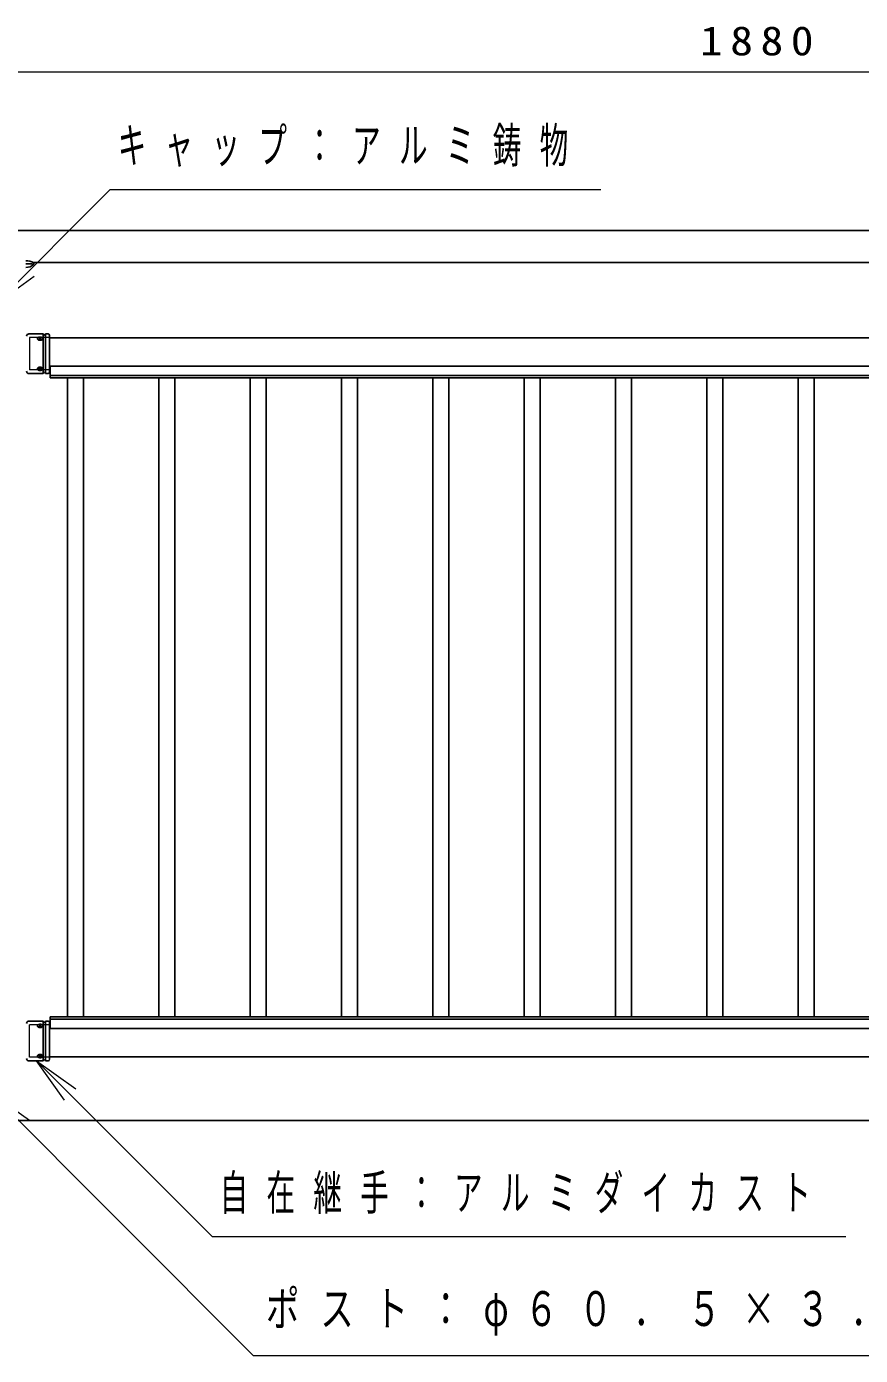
# Model space of a CAD drawing. Units: millimetres on the paper, scale 1:20. Extents: x -365 to 0, y 0 to 257.
# Drawn here: x -318.1 to -265.6, y 104.9 to 188.5 of the extents above; entities that cross this region are included whole.
import ezdxf

# ---------------------------------------------------------------- set-up
doc = ezdxf.new("R2010")
doc.units = ezdxf.units.MM
doc.linetypes.add('USER1', pattern=[4.5, 2.5, -2])
doc.layers.add('LY_1', color=4, linetype='Continuous', lineweight=25)
doc.styles.add('ＭＳ ゴシック', font='')
doc.styles.get('ＭＳ ゴシック').set_extended_font_data('MS Gothic')

msp = doc.modelspace()

# ---------------------------------------------------------------- linework, layer by layer
at = {"layer": 'LY_1', "color": 7, "lineweight": 13}
for p, q in [((-318.861, 185.708), (-224.861, 185.708)), ((-320.049, 171.043), (-317.928, 173.165)), ((-317.574, 172.811), (-320.049, 171.043)), ((-315.669, 120.984), (-317.436, 123.458)), ((-317.436, 123.458), (-314.962, 121.691)), ((-317.436, 123.458), (-315.315, 121.337)), ((-320.361, 121.49), (-317.887, 119.722))]:
    msp.add_line(p, q, dxfattribs=at)
at = {"layer": 'LY_1', "color": 190}
for p, q in [((-321.236, 175.708), (-227.111, 175.708)), ((-317.654, 173.708), (-227.111, 173.708)), ((-316.586, 166.433), (-316.586, 167.173)), ((-316.586, 167.173), (-227.136, 167.173)), ((-316.586, 166.583), (-227.136, 166.583)), ((-316.586, 166.433), (-227.136, 166.433)), ((-316.586, 126.233), (-316.586, 125.493)), ((-316.586, 126.233), (-227.136, 126.233)), ((-316.586, 126.083), (-227.136, 126.083)), ((-316.586, 125.493), (-227.136, 125.493))]:
    msp.add_line(p, q, dxfattribs=at)
at = {"layer": 'LY_1', "color": 7}
for p, q in [((-317.611, 173.596), (-317.611, 173.688)), ((-356.556, 119.708), (-218.861, 119.708))]:
    msp.add_line(p, q, dxfattribs=at)
at = {"layer": 'LY_1', "color": 94}
for p, q in [((-317.911, 169.208), (-317.011, 169.208)), ((-317.011, 169.208), (-317.011, 166.708)), ((-316.861, 169.208), (-316.711, 169.208)), ((-316.861, 169.208), (-316.861, 166.708)), ((-316.611, 169.108), (-316.611, 166.808)), ((-317.911, 166.708), (-317.011, 166.708)), ((-316.861, 166.708), (-316.711, 166.708)), ((-317.911, 125.958), (-317.011, 125.958)), ((-317.011, 123.458), (-317.011, 125.958)), ((-316.861, 125.958), (-316.711, 125.958)), ((-316.861, 123.458), (-316.861, 125.958)), ((-316.611, 123.558), (-316.611, 125.858)), ((-317.911, 123.458), (-317.011, 123.458)), ((-316.861, 123.458), (-316.711, 123.458))]:
    msp.add_line(p, q, dxfattribs=at)
at = {"layer": 'LY_1', "color": 94, "linetype": 'USER1', "lineweight": 13}
for p, q in [((-317.886, 168.971), (-317.886, 166.946)), ((-316.611, 168.971), (-317.886, 168.971)), ((-316.611, 166.946), (-317.886, 166.946)), ((-317.886, 123.696), (-317.886, 125.721)), ((-316.611, 125.721), (-317.886, 125.721)), ((-316.611, 123.696), (-317.886, 123.696))]:
    msp.add_line(p, q, dxfattribs=at)
at = {"layer": 'LY_1', "color": 21}
for p, q in [((-227.111, 168.958), (-316.611, 168.958)), ((-227.111, 123.708), (-316.611, 123.708))]:
    msp.add_line(p, q, dxfattribs=at)
at = {"layer": 'LY_1', "color": 40}
for p, q in [((-315.486, 126.233), (-315.486, 166.433)), ((-314.486, 126.233), (-314.486, 166.433)), ((-309.736, 126.233), (-309.736, 166.433)), ((-308.736, 126.233), (-308.736, 166.433)), ((-303.986, 126.233), (-303.986, 166.433)), ((-302.986, 126.233), (-302.986, 166.433)), ((-298.236, 126.233), (-298.236, 166.433)), ((-297.236, 126.233), (-297.236, 166.433)), ((-292.486, 126.233), (-292.486, 166.433)), ((-291.486, 126.233), (-291.486, 166.433)), ((-286.736, 126.233), (-286.736, 166.433)), ((-285.736, 126.233), (-285.736, 166.433)), ((-280.986, 126.233), (-280.986, 166.433)), ((-279.986, 126.233), (-279.986, 166.433)), ((-275.236, 126.233), (-275.236, 166.433)), ((-274.236, 126.233), (-274.236, 166.433)), ((-269.486, 126.233), (-269.486, 166.433)), ((-268.486, 126.233), (-268.486, 166.433))]:
    msp.add_line(p, q, dxfattribs=at)
at = {"layer": 'LY_1', "color": 7, "lineweight": 13}
for points in [[(-320.049, 171.043), (-312.8, 178.292), (-281.907, 178.292)], [(-317.436, 123.458), (-306.377, 112.399), (-266.494, 112.399)], [(-320.361, 121.49), (-303.793, 104.921), (-242.513, 104.921)]]:
    msp.add_lwpolyline(points, dxfattribs=at)
at = {"layer": 'LY_1', "color": 94}
for points in [[(-317.049, 168.908), (-317.05, 168.917), (-317.051, 168.926), (-317.054, 168.935), (-317.059, 168.944), (-317.064, 168.952), (-317.071, 168.96), (-317.078, 168.968), (-317.087, 168.975), (-317.096, 168.982), (-317.107, 168.988), (-317.118, 168.993), (-317.13, 168.998), (-317.143, 169.003), (-317.156, 169.006), (-317.169, 169.009), (-317.183, 169.011), (-317.197, 169.012), (-317.211, 169.012), (-317.226, 169.012), (-317.24, 169.011), (-317.253, 169.009), (-317.267, 169.006), (-317.28, 169.003), (-317.293, 168.998), (-317.305, 168.993), (-317.316, 168.988), (-317.326, 168.982), (-317.336, 168.975), (-317.345, 168.968), (-317.352, 168.96), (-317.359, 168.952), (-317.364, 168.944), (-317.368, 168.935), (-317.371, 168.926), (-317.373, 168.917), (-317.374, 168.908), (-317.373, 168.899), (-317.371, 168.89), (-317.368, 168.881), (-317.364, 168.872), (-317.359, 168.864), (-317.352, 168.856), (-317.345, 168.848), (-317.336, 168.841), (-317.326, 168.834), (-317.316, 168.828), (-317.305, 168.822), (-317.293, 168.817), (-317.28, 168.813), (-317.267, 168.81), (-317.253, 168.807), (-317.24, 168.805), (-317.226, 168.804), (-317.211, 168.803), (-317.197, 168.804), (-317.183, 168.805), (-317.169, 168.807), (-317.156, 168.81), (-317.143, 168.813), (-317.13, 168.817), (-317.118, 168.822), (-317.107, 168.828), (-317.096, 168.834), (-317.087, 168.841), (-317.078, 168.848), (-317.071, 168.856), (-317.064, 168.864), (-317.059, 168.872), (-317.054, 168.881), (-317.051, 168.89), (-317.05, 168.899)], [(-317.049, 167.009), (-317.05, 167.018), (-317.051, 167.027), (-317.054, 167.036), (-317.059, 167.045), (-317.064, 167.053), (-317.071, 167.061), (-317.078, 167.069), (-317.087, 167.076), (-317.096, 167.083), (-317.107, 167.089), (-317.118, 167.095), (-317.13, 167.099), (-317.143, 167.104), (-317.156, 167.107), (-317.169, 167.11), (-317.183, 167.112), (-317.197, 167.113), (-317.211, 167.113), (-317.226, 167.113), (-317.24, 167.112), (-317.253, 167.11), (-317.267, 167.107), (-317.28, 167.104), (-317.293, 167.099), (-317.305, 167.095), (-317.316, 167.089), (-317.326, 167.083), (-317.336, 167.076), (-317.345, 167.069), (-317.352, 167.061), (-317.359, 167.053), (-317.364, 167.045), (-317.368, 167.036), (-317.371, 167.027), (-317.373, 167.018), (-317.374, 167.009), (-317.373, 167), (-317.371, 166.991), (-317.368, 166.982), (-317.364, 166.973), (-317.359, 166.965), (-317.352, 166.957), (-317.345, 166.949), (-317.336, 166.942), (-317.326, 166.935), (-317.316, 166.929), (-317.305, 166.923), (-317.293, 166.919), (-317.28, 166.914), (-317.267, 166.911), (-317.253, 166.908), (-317.24, 166.906), (-317.226, 166.905), (-317.211, 166.905), (-317.197, 166.905), (-317.183, 166.906), (-317.169, 166.908), (-317.156, 166.911), (-317.143, 166.914), (-317.13, 166.919), (-317.118, 166.923), (-317.107, 166.929), (-317.096, 166.935), (-317.087, 166.942), (-317.078, 166.949), (-317.071, 166.957), (-317.064, 166.965), (-317.059, 166.973), (-317.054, 166.982), (-317.051, 166.991), (-317.05, 167)], [(-317.049, 125.658), (-317.05, 125.649), (-317.051, 125.64), (-317.054, 125.631), (-317.059, 125.622), (-317.064, 125.614), (-317.071, 125.606), (-317.078, 125.598), (-317.087, 125.591), (-317.096, 125.584), (-317.107, 125.578), (-317.118, 125.572), (-317.13, 125.567), (-317.143, 125.563), (-317.156, 125.56), (-317.169, 125.557), (-317.183, 125.555), (-317.197, 125.554), (-317.211, 125.553), (-317.226, 125.554), (-317.24, 125.555), (-317.253, 125.557), (-317.267, 125.56), (-317.28, 125.563), (-317.293, 125.567), (-317.305, 125.572), (-317.316, 125.578), (-317.326, 125.584), (-317.336, 125.591), (-317.345, 125.598), (-317.352, 125.606), (-317.359, 125.614), (-317.364, 125.622), (-317.368, 125.631), (-317.371, 125.64), (-317.373, 125.649), (-317.374, 125.658), (-317.373, 125.667), (-317.371, 125.676), (-317.368, 125.685), (-317.364, 125.694), (-317.359, 125.702), (-317.352, 125.71), (-317.345, 125.718), (-317.336, 125.725), (-317.326, 125.732), (-317.316, 125.738), (-317.305, 125.743), (-317.293, 125.748), (-317.28, 125.753), (-317.267, 125.756), (-317.253, 125.759), (-317.24, 125.761), (-317.226, 125.762), (-317.211, 125.762), (-317.197, 125.762), (-317.183, 125.761), (-317.169, 125.759), (-317.156, 125.756), (-317.143, 125.753), (-317.13, 125.748), (-317.118, 125.743), (-317.107, 125.738), (-317.096, 125.732), (-317.087, 125.725), (-317.078, 125.718), (-317.071, 125.71), (-317.064, 125.702), (-317.059, 125.694), (-317.054, 125.685), (-317.051, 125.676), (-317.05, 125.667)], [(-317.049, 123.759), (-317.05, 123.75), (-317.051, 123.741), (-317.054, 123.732), (-317.059, 123.723), (-317.064, 123.715), (-317.071, 123.707), (-317.078, 123.699), (-317.087, 123.692), (-317.096, 123.685), (-317.107, 123.679), (-317.118, 123.673), (-317.13, 123.669), (-317.143, 123.664), (-317.156, 123.661), (-317.169, 123.658), (-317.183, 123.656), (-317.197, 123.655), (-317.211, 123.655), (-317.226, 123.655), (-317.24, 123.656), (-317.253, 123.658), (-317.267, 123.661), (-317.28, 123.664), (-317.293, 123.669), (-317.305, 123.673), (-317.316, 123.679), (-317.326, 123.685), (-317.336, 123.692), (-317.345, 123.699), (-317.352, 123.707), (-317.359, 123.715), (-317.364, 123.723), (-317.368, 123.732), (-317.371, 123.741), (-317.373, 123.75), (-317.374, 123.759), (-317.373, 123.768), (-317.371, 123.777), (-317.368, 123.786), (-317.364, 123.795), (-317.359, 123.803), (-317.352, 123.811), (-317.345, 123.819), (-317.336, 123.826), (-317.326, 123.833), (-317.316, 123.839), (-317.305, 123.845), (-317.293, 123.849), (-317.28, 123.854), (-317.267, 123.857), (-317.253, 123.86), (-317.24, 123.862), (-317.226, 123.863), (-317.211, 123.863), (-317.197, 123.863), (-317.183, 123.862), (-317.169, 123.86), (-317.156, 123.857), (-317.143, 123.854), (-317.13, 123.849), (-317.118, 123.845), (-317.107, 123.839), (-317.096, 123.833), (-317.087, 123.826), (-317.078, 123.819), (-317.071, 123.811), (-317.064, 123.803), (-317.059, 123.795), (-317.054, 123.786), (-317.051, 123.777), (-317.05, 123.768)]]:
    msp.add_lwpolyline(points, close=True, dxfattribs=at)
for points in [[(-317.112, 168.825), (-317.111, 168.834), (-317.113, 168.843), (-317.116, 168.851), (-317.121, 168.859), (-317.128, 168.866), (-317.136, 168.873), (-317.145, 168.879), (-317.156, 168.885), (-317.168, 168.889), (-317.18, 168.892), (-317.193, 168.894), (-317.206, 168.895), (-317.22, 168.895), (-317.233, 168.894), (-317.246, 168.892), (-317.258, 168.888), (-317.27, 168.884), (-317.28, 168.878), (-317.289, 168.872), (-317.297, 168.865), (-317.303, 168.857), (-317.308, 168.849), (-317.31, 168.84), (-317.311, 168.832), (-317.311, 168.829), (-317.311, 168.825)], [(-317.112, 167.092), (-317.112, 167.083), (-317.113, 167.074), (-317.117, 167.065), (-317.122, 167.057), (-317.129, 167.049), (-317.137, 167.042), (-317.148, 167.036), (-317.159, 167.031), (-317.171, 167.027), (-317.184, 167.024), (-317.198, 167.022), (-317.211, 167.021), (-317.225, 167.022), (-317.239, 167.024), (-317.252, 167.027), (-317.264, 167.031), (-317.275, 167.036), (-317.285, 167.042), (-317.294, 167.049), (-317.301, 167.057), (-317.306, 167.065), (-317.31, 167.074), (-317.311, 167.083), (-317.311, 167.092)], [(-317.112, 125.575), (-317.112, 125.584), (-317.113, 125.593), (-317.117, 125.602), (-317.122, 125.61), (-317.129, 125.618), (-317.137, 125.625), (-317.148, 125.631), (-317.159, 125.636), (-317.171, 125.64), (-317.184, 125.643), (-317.198, 125.645), (-317.211, 125.646), (-317.225, 125.645), (-317.239, 125.643), (-317.252, 125.64), (-317.264, 125.636), (-317.275, 125.631), (-317.285, 125.625), (-317.294, 125.618), (-317.301, 125.61), (-317.306, 125.602), (-317.31, 125.593), (-317.311, 125.584), (-317.311, 125.575)], [(-317.112, 123.842), (-317.111, 123.833), (-317.113, 123.824), (-317.116, 123.816), (-317.121, 123.808), (-317.128, 123.8), (-317.136, 123.794), (-317.145, 123.787), (-317.156, 123.782), (-317.168, 123.778), (-317.18, 123.775), (-317.193, 123.772), (-317.206, 123.771), (-317.22, 123.772), (-317.233, 123.773), (-317.246, 123.775), (-317.258, 123.779), (-317.27, 123.783), (-317.28, 123.789), (-317.289, 123.795), (-317.297, 123.802), (-317.303, 123.81), (-317.308, 123.818), (-317.31, 123.826), (-317.311, 123.835), (-317.311, 123.838), (-317.311, 123.842)]]:
    msp.add_lwpolyline(points, dxfattribs=at)
at = {"layer": 'LY_1', "color": 7}
for centre, radius, start, end in [((-318.125, 172.688), 1.124, 62.82409, 89.32197), ((-318.114, 174.083), 0.7, 270.1917, 315.85928), ((-318.176, 168.258), 5.368, 83.95761, 89.30569)]:
    msp.add_arc(centre, radius, start, end, dxfattribs=at)
at = {"layer": 'LY_1', "color": 94}
for centre, radius, start, end in [((-317.911, 169.058), 0.15, 90, 178.5), ((-316.936, 169.208), 0.075, 180, 0), ((-316.711, 169.108), 0.1, 0, 90), ((-317.911, 166.858), 0.15, 181.5, 270), ((-316.936, 166.708), 0.075, 0, 180), ((-316.711, 166.808), 0.1, 270, 0), ((-317.911, 125.808), 0.15, 90, 178.5), ((-316.936, 125.958), 0.075, 180, 0), ((-316.711, 125.858), 0.1, 0, 90), ((-317.911, 123.608), 0.15, 181.5, 270), ((-316.936, 123.458), 0.075, 0, 180), ((-316.711, 123.558), 0.1, 270, 0)]:
    msp.add_arc(centre, radius, start, end, dxfattribs=at)
at = {"layer": 'LY_1', "color": 94, "lineweight": 13}
for centre, start, end in [((-316.711, 169.108), 0, 90), ((-316.711, 166.808), 270, 0), ((-316.711, 125.858), 0, 90), ((-316.711, 123.558), 270, 0)]:
    msp.add_arc(centre, 0.1, start, end, dxfattribs=at)

# ---------------------------------------------------------------- texts
at = {"layer": 'LY_1', "color": 7, "style": 'ＭＳ ゴシック'}
for s, insert, char_height, attachment_point in [('\\T1.33;\\W1.15;1880', (-271.861, 186.708), 1.833, 8), ('\\T1.64;\\W0.6;キャップ：アルミ鋳物', (-312.323, 180.942), 2.199, 4), ('\\T1.64;\\W0.6;自在継手：アルミダイカスト', (-305.911, 115.049), 2.199, 4), ('\\T1.63;\\W0.7;ポスト：φ６０．５×３．０ｔ\u3000アルミ押出', (-302.992, 107.571), 2.199, 4)]:
    msp.add_mtext(s, dxfattribs=dict(at, insert=insert, char_height=char_height, attachment_point=attachment_point))

doc.saveas('drawing.dxf')
